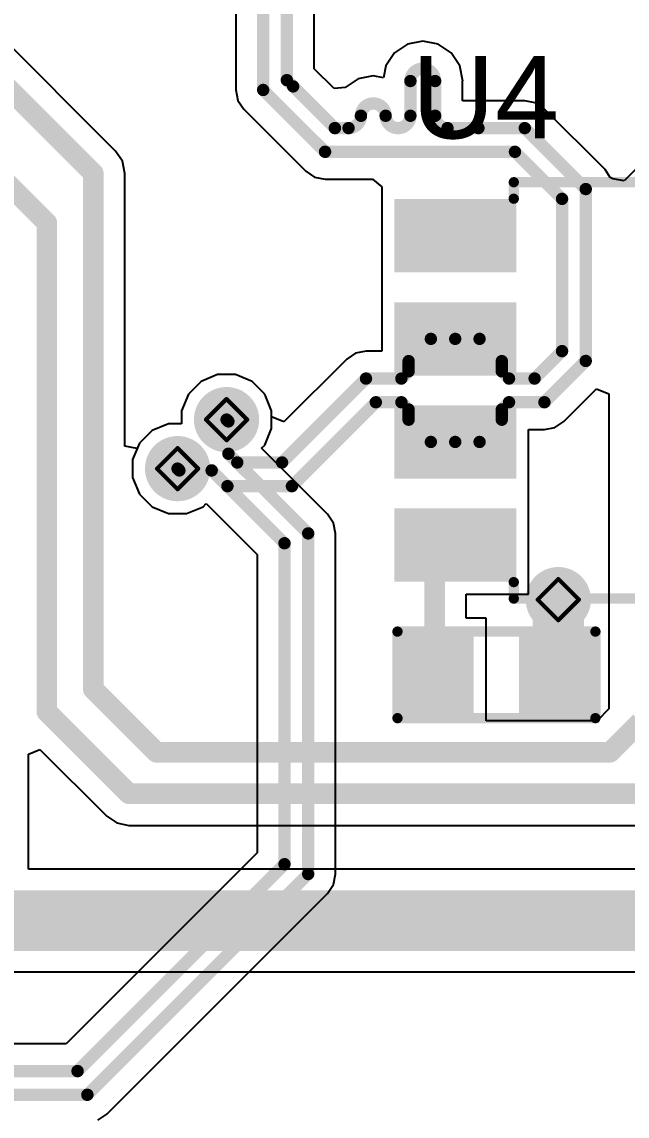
# Model space of a CAD drawing. Header units: inches. Extents: x -31 to 249, y -28 to 261.
# Drawn here: x 105.27 to 112.73, y 34.49 to 47.97 of the extents above; entities that cross this region are included whole.
import ezdxf

# ---------------------------------------------------------------- set-up
doc = ezdxf.new("R2010")
doc.units = ezdxf.units.IN
for name, color, linetype in [('Bottom Layer', 5, 'Continuous'), ('Bottom Solder', 6, 'Continuous'), ('Drill Drawing', 1, 'Continuous'), ('Top Layer', 1, 'Continuous'), ('Top Overlay', 2, 'Continuous'), ('Top Paste', 8, 'Continuous'), ('Top Solder', 216, 'Continuous'), ('Via Holes', 16, 'Continuous')]:
    doc.layers.add(name, color=color, linetype=linetype)
doc.styles.add('Arial', font='', dxfattribs={"height": 0.2})
doc.styles.get('Arial').set_extended_font_data('Arial')

# ---------------------------------------------------------------- blocks, each defined once
blk = doc.blocks.new('SOP_8_18')
at = {"layer": 'Top Layer'}
for points in [[(-3.4, 2.255), (-2.1, 2.255), (-2.1, 1.555), (-3.4, 1.555)], [(2.1, 2.255), (3.4, 2.255), (3.4, 1.555), (2.1, 1.555)], [(-3.4, 0.985), (-2.1, 0.985), (-2.1, 0.285), (-3.4, 0.285)], [(2.1, 0.985), (3.4, 0.985), (3.4, 0.285), (2.1, 0.285)], [(-3.4, -0.285), (-2.1, -0.285), (-2.1, -0.985), (-3.4, -0.985)], [(2.1, -0.285), (3.4, -0.285), (3.4, -0.985), (2.1, -0.985)], [(-3.4, -1.555), (-2.1, -1.555), (-2.1, -2.255), (-3.4, -2.255)], [(2.1, -1.555), (3.4, -1.555), (3.4, -2.255), (2.1, -2.255)]]:
    blk.add_hatch(color=1, dxfattribs=at).paths.add_polyline_path(points)
at = {"layer": 'Top Overlay'}
blk.add_hatch(color=2, dxfattribs=at).paths.add_polyline_path([(-1.982, 1.473), (-1.703, 1.473), (-1.703, 2.134), (-1.982, 2.134)])
at = {"layer": 'Top Paste'}
for points in [[(-3.4, 2.255), (-2.1, 2.255), (-2.1, 1.555), (-3.4, 1.555)], [(2.1, 2.255), (3.4, 2.255), (3.4, 1.555), (2.1, 1.555)], [(-3.4, 0.985), (-2.1, 0.985), (-2.1, 0.285), (-3.4, 0.285)], [(2.1, 0.985), (3.4, 0.985), (3.4, 0.285), (2.1, 0.285)], [(-3.4, -0.285), (-2.1, -0.285), (-2.1, -0.985), (-3.4, -0.985)], [(2.1, -0.285), (3.4, -0.285), (3.4, -0.985), (2.1, -0.985)], [(-3.4, -1.555), (-2.1, -1.555), (-2.1, -2.255), (-3.4, -2.255)], [(2.1, -1.555), (3.4, -1.555), (3.4, -2.255), (2.1, -2.255)]]:
    blk.add_hatch(color=8, dxfattribs=at).paths.add_polyline_path(points)
at = {"layer": 'Top Solder'}
for points in [[(-3.502, 2.357), (-1.998, 2.357), (-1.998, 1.453), (-3.502, 1.453)], [(1.998, 2.357), (3.502, 2.357), (3.502, 1.453), (1.998, 1.453)], [(-3.502, 1.087), (-1.998, 1.087), (-1.998, 0.183), (-3.502, 0.183)], [(1.998, 1.087), (3.502, 1.087), (3.502, 0.183), (1.998, 0.183)], [(-3.502, -0.183), (-1.998, -0.183), (-1.998, -1.087), (-3.502, -1.087)], [(1.998, -0.183), (3.502, -0.183), (3.502, -1.087), (1.998, -1.087)], [(-3.502, -1.453), (-1.998, -1.453), (-1.998, -2.357), (-3.502, -2.357)], [(1.998, -1.453), (3.502, -1.453), (3.502, -2.357), (1.998, -2.357)]]:
    blk.add_hatch(color=216, dxfattribs=at).paths.add_polyline_path(points)
at = {"layer": 'Top Overlay'}
for points in [[(-2.036, 2.565, 0.127, 0.127, 0), (-2.036, 2.362, 0.127, 0.127, 0)], [(2.028, 2.565, 0.127, 0.127, 0), (-2.036, 2.565, 0.127, 0.127, 0)], [(2.028, 2.565, 0.127, 0.127, 0), (2.028, 2.362, 0.127, 0.127, 0)], [(-3.687, 2.032, 0.127, 0.127, 0), (-3.687, 1.778, 0.127, 0.127, 0)], [(-3.56, 1.905, 0.127, 0.127, 0), (-3.687, 2.032, 0.127, 0.127, 0)], [(-3.56, 1.905, 0.127, 0.127, 0), (-3.687, 1.778, 0.127, 0.127, 0)], [(-2.036, -2.362, 0.127, 0.127, 0), (-2.036, -2.565, 0.127, 0.127, 0)], [(2.028, -2.362, 0.127, 0.127, 0), (2.028, -2.565, 0.127, 0.127, 0)], [(2.028, -2.565, 0.127, 0.127, 0), (-2.036, -2.565, 0.127, 0.127, 0)]]:
    blk.add_lwpolyline(points, format="xyseb", dxfattribs=at)
for points in [[(-2.067, 2.565, 0.0635, 0.0635, 1), (-2.004, 2.565, 0.0635, 0.0635, 1)], [(-2.067, 2.565, 0.0635, 0.0635, 1), (-2.004, 2.565, 0.0635, 0.0635, 1)], [(1.997, 2.565, 0.0635, 0.0635, 1), (2.06, 2.565, 0.0635, 0.0635, 1)], [(1.997, 2.565, 0.0635, 0.0635, 1), (2.06, 2.565, 0.0635, 0.0635, 1)], [(-2.067, 2.362, 0.0635, 0.0635, 1), (-2.004, 2.362, 0.0635, 0.0635, 1)], [(1.997, 2.362, 0.0635, 0.0635, 1), (2.06, 2.362, 0.0635, 0.0635, 1)], [(-3.718, 2.032, 0.0635, 0.0635, 1), (-3.655, 2.032, 0.0635, 0.0635, 1)], [(-3.718, 2.032, 0.0635, 0.0635, 1), (-3.655, 2.032, 0.0635, 0.0635, 1)], [(-3.591, 1.905, 0.0635, 0.0635, 1), (-3.528, 1.905, 0.0635, 0.0635, 1)], [(-3.591, 1.905, 0.0635, 0.0635, 1), (-3.528, 1.905, 0.0635, 0.0635, 1)], [(-3.718, 1.778, 0.0635, 0.0635, 1), (-3.655, 1.778, 0.0635, 0.0635, 1)], [(-3.718, 1.778, 0.0635, 0.0635, 1), (-3.655, 1.778, 0.0635, 0.0635, 1)], [(-2.067, -2.362, 0.0635, 0.0635, 1), (-2.004, -2.362, 0.0635, 0.0635, 1)], [(1.997, -2.362, 0.0635, 0.0635, 1), (2.06, -2.362, 0.0635, 0.0635, 1)], [(-2.067, -2.565, 0.0635, 0.0635, 1), (-2.004, -2.565, 0.0635, 0.0635, 1)], [(-2.067, -2.565, 0.0635, 0.0635, 1), (-2.004, -2.565, 0.0635, 0.0635, 1)], [(1.997, -2.565, 0.0635, 0.0635, 1), (2.06, -2.565, 0.0635, 0.0635, 1)], [(1.997, -2.565, 0.0635, 0.0635, 1), (2.06, -2.565, 0.0635, 0.0635, 1)]]:
    blk.add_lwpolyline(points, format="xyseb", close=True, dxfattribs=at)
blk = doc.blocks.new('R___0603_25')
at = {"layer": 'Top Layer'}
for points in [[(-0.381, 0.4445), (-0.381, -0.4445), (-1.143, -0.4445), (-1.143, 0.4445)], [(1.143, 0.4445), (1.143, -0.4445), (0.381, -0.4445), (0.381, 0.4445)]]:
    blk.add_hatch(color=1, dxfattribs=at).paths.add_polyline_path(points)
at = {"layer": 'Top Paste'}
for points in [[(-0.381, 0.4445), (-0.381, -0.4445), (-1.143, -0.4445), (-1.143, 0.4445)], [(1.143, 0.4445), (1.143, -0.4445), (0.381, -0.4445), (0.381, 0.4445)]]:
    blk.add_hatch(color=8, dxfattribs=at).paths.add_polyline_path(points)
at = {"layer": 'Top Solder'}
for points in [[(-0.2794, 0.5461), (-0.2794, -0.5461), (-1.2446, -0.5461), (-1.2446, 0.5461)], [(1.2446, 0.5461), (1.2446, -0.5461), (0.2794, -0.5461), (0.2794, 0.5461)]]:
    blk.add_hatch(color=216, dxfattribs=at).paths.add_polyline_path(points)
at = {"layer": 'Top Overlay'}
for points in [[(-1.2192, -0.5334, 0.127, 0.127, 0), (-1.2192, 0.5334, 0.127, 0.127, 0)], [(-1.2192, 0.5334, 0.127, 0.127, 0), (1.2192, 0.5334, 0.127, 0.127, 0)], [(1.2192, -0.5334, 0.127, 0.127, 0), (1.2192, 0.5334, 0.127, 0.127, 0)], [(-1.2192, -0.5334, 0.127, 0.127, 0), (1.2192, -0.5334, 0.127, 0.127, 0)]]:
    blk.add_lwpolyline(points, format="xyseb", dxfattribs=at)
for points in [[(-1.25095, 0.5334, 0.0635, 0.0635, 1), (-1.18745, 0.5334, 0.0635, 0.0635, 1)], [(-1.25095, 0.5334, 0.0635, 0.0635, 1), (-1.18745, 0.5334, 0.0635, 0.0635, 1)], [(1.18745, 0.5334, 0.0635, 0.0635, 1), (1.25095, 0.5334, 0.0635, 0.0635, 1)], [(1.18745, 0.5334, 0.0635, 0.0635, 1), (1.25095, 0.5334, 0.0635, 0.0635, 1)], [(-1.25095, -0.5334, 0.0635, 0.0635, 1), (-1.18745, -0.5334, 0.0635, 0.0635, 1)], [(-1.25095, -0.5334, 0.0635, 0.0635, 1), (-1.18745, -0.5334, 0.0635, 0.0635, 1)], [(1.18745, -0.5334, 0.0635, 0.0635, 1), (1.25095, -0.5334, 0.0635, 0.0635, 1)], [(1.18745, -0.5334, 0.0635, 0.0635, 1), (1.25095, -0.5334, 0.0635, 0.0635, 1)]]:
    blk.add_lwpolyline(points, format="xyseb", close=True, dxfattribs=at)

msp = doc.modelspace()

# ---------------------------------------------------------------- hatches: boundary and pattern name
at = {"layer": 'Bottom Layer'}
h = msp.add_hatch(color=5, dxfattribs=at)
edge = h.paths.add_edge_path()
edge.add_arc((107.793, 43.068), 0.3, 0, 360)
h = msp.add_hatch(color=5, dxfattribs=at)
edge = h.paths.add_edge_path()
edge.add_arc((107.19, 42.464), 0.3, 0, 360)
h = msp.add_hatch(color=5, dxfattribs=at)
edge = h.paths.add_edge_path()
edge.add_arc((111.88, 40.85), 0.3, 0, 360)
at = {"layer": 'Bottom Solder'}
h = msp.add_hatch(color=6, dxfattribs=at)
edge = h.paths.add_edge_path()
edge.add_arc((107.793, 43.068), 0.402, 0, 360)
h = msp.add_hatch(color=6, dxfattribs=at)
edge = h.paths.add_edge_path()
edge.add_arc((107.19, 42.464), 0.402, 0, 360)
h = msp.add_hatch(color=6, dxfattribs=at)
edge = h.paths.add_edge_path()
edge.add_arc((111.88, 40.85), 0.402, 0, 360)
at = {"layer": 'Top Layer'}
h = msp.add_hatch(color=1, dxfattribs=at)
edge = h.paths.add_edge_path()
edge.add_arc((107.793, 43.068), 0.3, 0, 360)
h = msp.add_hatch(color=1, dxfattribs=at)
edge = h.paths.add_edge_path()
edge.add_arc((107.19, 42.464), 0.3, 0, 360)
h = msp.add_hatch(color=1, dxfattribs=at)
edge = h.paths.add_edge_path()
edge.add_arc((111.88, 40.85), 0.3, 0, 360)
msp.add_hatch(color=1, dxfattribs=at).paths.add_polyline_path([(102.483, 36.521), (119.405, 36.521), (119.405, 37.268), (102.483, 37.268)])
at = {"layer": 'Top Solder'}
h = msp.add_hatch(color=216, dxfattribs=at)
edge = h.paths.add_edge_path()
edge.add_arc((107.793, 43.068), 0.402, 0, 360)
h = msp.add_hatch(color=216, dxfattribs=at)
edge = h.paths.add_edge_path()
edge.add_arc((107.19, 42.464), 0.402, 0, 360)
h = msp.add_hatch(color=216, dxfattribs=at)
edge = h.paths.add_edge_path()
edge.add_arc((111.88, 40.85), 0.402, 0, 360)
at = {"layer": 'Via Holes'}
h = msp.add_hatch(color=7, dxfattribs=at)
edge = h.paths.add_edge_path()
edge.add_arc((107.793, 43.068), 0.15, 0, 360)
h = msp.add_hatch(color=7, dxfattribs=at)
edge = h.paths.add_edge_path()
edge.add_arc((107.19, 42.464), 0.15, 0, 360)
h = msp.add_hatch(color=7, dxfattribs=at)
edge = h.paths.add_edge_path()
edge.add_arc((111.88, 40.85), 0.15, 0, 360)

# ---------------------------------------------------------------- linework, layer by layer
at = {"layer": 'Bottom Layer'}
for p, q in [((107.683, 43.622), (107.48, 43.538)), ((107.904, 43.622), (107.683, 43.622)), ((108.107, 43.538), (107.904, 43.622)), ((107.48, 43.538), (107.324, 43.382)), ((108.263, 43.382), (108.107, 43.538)), ((107.324, 43.382), (107.239, 43.178)), ((108.347, 43.178), (108.263, 43.382)), ((107.239, 43.178), (107.239, 43.018)), ((108.347, 42.958), (108.347, 43.178)), ((107.079, 43.018), (106.876, 42.934)), ((107.239, 43.018), (107.079, 43.018)), ((106.876, 42.934), (106.72, 42.778)), ((108.263, 42.754), (108.347, 42.958)), ((106.72, 42.778), (106.636, 42.575)), ((108.225, 42.716), (108.263, 42.754)), ((109.037, 41.904), (108.225, 42.716)), ((106.636, 42.575), (106.636, 42.354)), ((106.636, 42.354), (106.72, 42.151)), ((106.72, 42.151), (106.876, 41.995)), ((106.876, 41.995), (107.079, 41.91)), ((107.3, 41.91), (107.503, 41.995)), ((107.503, 41.995), (107.542, 42.033)), ((107.542, 42.033), (108.17, 41.405)), ((107.079, 41.91), (107.3, 41.91)), ((109.11, 41.794), (109.037, 41.904)), ((109.135, 41.666), (109.11, 41.794)), ((109.135, 37.469), (109.135, 41.666)), ((108.17, 41.405), (108.17, 37.729)), ((108.17, 37.729), (105.818, 35.377)), ((109.11, 37.34), (109.135, 37.469)), ((106.317, 34.511), (109.037, 37.231)), ((109.037, 37.231), (109.11, 37.34)), ((105.818, 35.377), (22.451, 35.377)), ((106.207, 34.438), (106.317, 34.511))]:
    msp.add_line(p, q, dxfattribs=at)
for points in [[(107.793, 43.068, 0.152, 0.152, 0), (107.816, 43.046, 0.152, 0.152, 0)], [(107.816, 42.648, 0.152, 0.152, 0), (107.816, 43.046, 0.152, 0.152, 0)], [(107.816, 42.648, 0.152, 0.152, 0), (108.799, 41.666, 0.152, 0.152, 0)], [(107.19, 42.464, 0.152, 0.152, 0), (107.212, 42.442, 0.152, 0.152, 0)], [(107.212, 42.442, 0.152, 0.152, 0), (107.61, 42.442, 0.152, 0.152, 0)], [(107.61, 42.442, 0.152, 0.152, 0), (108.507, 41.545, 0.152, 0.152, 0)], [(108.799, 37.469, 0.152, 0.152, 0), (108.799, 41.666, 0.152, 0.152, 0)], [(108.507, 37.59, 0.152, 0.152, 0), (108.507, 41.545, 0.152, 0.152, 0)], [(105.958, 35.041, 0.152, 0.152, 0), (108.507, 37.59, 0.152, 0.152, 0)], [(106.079, 34.749, 0.152, 0.152, 0), (108.799, 37.469, 0.152, 0.152, 0)], [(22.311, 35.041, 0.152, 0.152, 0), (105.958, 35.041, 0.152, 0.152, 0)], [(22.19, 34.749, 0.152, 0.152, 0), (106.079, 34.749, 0.152, 0.152, 0)]]:
    msp.add_lwpolyline(points, format="xyseb", dxfattribs=at)
for points in [[(107.755, 43.068, 0.0762, 0.0762, 1), (107.832, 43.068, 0.0762, 0.0762, 1)], [(107.778, 43.046, 0.0762, 0.0762, 1), (107.854, 43.046, 0.0762, 0.0762, 1)], [(107.778, 43.046, 0.0762, 0.0762, 1), (107.854, 43.046, 0.0762, 0.0762, 1)], [(107.778, 42.648, 0.0762, 0.0762, 1), (107.854, 42.648, 0.0762, 0.0762, 1)], [(107.778, 42.648, 0.0762, 0.0762, 1), (107.854, 42.648, 0.0762, 0.0762, 1)], [(107.151, 42.464, 0.0762, 0.0762, 1), (107.228, 42.464, 0.0762, 0.0762, 1)], [(107.174, 42.442, 0.0762, 0.0762, 1), (107.25, 42.442, 0.0762, 0.0762, 1)], [(107.174, 42.442, 0.0762, 0.0762, 1), (107.25, 42.442, 0.0762, 0.0762, 1)], [(107.571, 42.442, 0.0762, 0.0762, 1), (107.648, 42.442, 0.0762, 0.0762, 1)], [(107.571, 42.442, 0.0762, 0.0762, 1), (107.648, 42.442, 0.0762, 0.0762, 1)], [(108.761, 41.666, 0.0762, 0.0762, 1), (108.837, 41.666, 0.0762, 0.0762, 1)], [(108.761, 41.666, 0.0762, 0.0762, 1), (108.837, 41.666, 0.0762, 0.0762, 1)], [(108.469, 41.545, 0.0762, 0.0762, 1), (108.545, 41.545, 0.0762, 0.0762, 1)], [(108.469, 41.545, 0.0762, 0.0762, 1), (108.545, 41.545, 0.0762, 0.0762, 1)], [(108.469, 37.59, 0.0762, 0.0762, 1), (108.545, 37.59, 0.0762, 0.0762, 1)], [(108.469, 37.59, 0.0762, 0.0762, 1), (108.545, 37.59, 0.0762, 0.0762, 1)], [(108.761, 37.469, 0.0762, 0.0762, 1), (108.837, 37.469, 0.0762, 0.0762, 1)], [(108.761, 37.469, 0.0762, 0.0762, 1), (108.837, 37.469, 0.0762, 0.0762, 1)], [(105.919, 35.041, 0.0762, 0.0762, 1), (105.996, 35.041, 0.0762, 0.0762, 1)], [(105.919, 35.041, 0.0762, 0.0762, 1), (105.996, 35.041, 0.0762, 0.0762, 1)], [(106.04, 34.749, 0.0762, 0.0762, 1), (106.117, 34.749, 0.0762, 0.0762, 1)], [(106.04, 34.749, 0.0762, 0.0762, 1), (106.117, 34.749, 0.0762, 0.0762, 1)]]:
    msp.add_lwpolyline(points, format="xyseb", close=True, dxfattribs=at)
at = {"layer": 'Drill Drawing'}
for points in [[(107.539, 43.068, 0.0508, 0.0508, 0), (107.793, 43.322, 0.0508, 0.0508, 0)], [(107.793, 43.322, 0.0508, 0.0508, 0), (108.047, 43.068, 0.0508, 0.0508, 0)], [(107.539, 43.068, 0.0508, 0.0508, 0), (107.793, 42.814, 0.0508, 0.0508, 0)], [(107.793, 42.814, 0.0508, 0.0508, 0), (108.047, 43.068, 0.0508, 0.0508, 0)], [(106.936, 42.464, 0.0508, 0.0508, 0), (107.19, 42.718, 0.0508, 0.0508, 0)], [(107.19, 42.718, 0.0508, 0.0508, 0), (107.444, 42.464, 0.0508, 0.0508, 0)], [(106.936, 42.464, 0.0508, 0.0508, 0), (107.19, 42.21, 0.0508, 0.0508, 0)], [(107.19, 42.21, 0.0508, 0.0508, 0), (107.444, 42.464, 0.0508, 0.0508, 0)], [(111.626, 40.85, 0.0508, 0.0508, 0), (111.88, 41.104, 0.0508, 0.0508, 0)], [(111.88, 41.104, 0.0508, 0.0508, 0), (112.134, 40.85, 0.0508, 0.0508, 0)], [(111.626, 40.85, 0.0508, 0.0508, 0), (111.88, 40.596, 0.0508, 0.0508, 0)], [(111.88, 40.596, 0.0508, 0.0508, 0), (112.134, 40.85, 0.0508, 0.0508, 0)]]:
    msp.add_lwpolyline(points, format="xyseb", dxfattribs=at)
for points in [[(107.781, 43.322, 0.0254, 0.0254, 1), (107.806, 43.322, 0.0254, 0.0254, 1)], [(107.781, 43.322, 0.0254, 0.0254, 1), (107.806, 43.322, 0.0254, 0.0254, 1)], [(107.527, 43.068, 0.0254, 0.0254, 1), (107.552, 43.068, 0.0254, 0.0254, 1)], [(107.527, 43.068, 0.0254, 0.0254, 1), (107.552, 43.068, 0.0254, 0.0254, 1)], [(108.035, 43.068, 0.0254, 0.0254, 1), (108.06, 43.068, 0.0254, 0.0254, 1)], [(108.035, 43.068, 0.0254, 0.0254, 1), (108.06, 43.068, 0.0254, 0.0254, 1)], [(107.177, 42.718, 0.0254, 0.0254, 1), (107.202, 42.718, 0.0254, 0.0254, 1)], [(107.177, 42.718, 0.0254, 0.0254, 1), (107.202, 42.718, 0.0254, 0.0254, 1)], [(107.781, 42.814, 0.0254, 0.0254, 1), (107.806, 42.814, 0.0254, 0.0254, 1)], [(107.781, 42.814, 0.0254, 0.0254, 1), (107.806, 42.814, 0.0254, 0.0254, 1)], [(106.923, 42.464, 0.0254, 0.0254, 1), (106.948, 42.464, 0.0254, 0.0254, 1)], [(106.923, 42.464, 0.0254, 0.0254, 1), (106.948, 42.464, 0.0254, 0.0254, 1)], [(107.431, 42.464, 0.0254, 0.0254, 1), (107.456, 42.464, 0.0254, 0.0254, 1)], [(107.431, 42.464, 0.0254, 0.0254, 1), (107.456, 42.464, 0.0254, 0.0254, 1)], [(107.177, 42.21, 0.0254, 0.0254, 1), (107.202, 42.21, 0.0254, 0.0254, 1)], [(107.177, 42.21, 0.0254, 0.0254, 1), (107.202, 42.21, 0.0254, 0.0254, 1)], [(111.867, 41.104, 0.0254, 0.0254, 1), (111.893, 41.104, 0.0254, 0.0254, 1)], [(111.867, 41.104, 0.0254, 0.0254, 1), (111.893, 41.104, 0.0254, 0.0254, 1)], [(111.613, 40.85, 0.0254, 0.0254, 1), (111.639, 40.85, 0.0254, 0.0254, 1)], [(111.613, 40.85, 0.0254, 0.0254, 1), (111.639, 40.85, 0.0254, 0.0254, 1)], [(112.121, 40.85, 0.0254, 0.0254, 1), (112.147, 40.85, 0.0254, 0.0254, 1)], [(112.121, 40.85, 0.0254, 0.0254, 1), (112.147, 40.85, 0.0254, 0.0254, 1)], [(111.867, 40.596, 0.0254, 0.0254, 1), (111.893, 40.596, 0.0254, 0.0254, 1)], [(111.867, 40.596, 0.0254, 0.0254, 1), (111.893, 40.596, 0.0254, 0.0254, 1)]]:
    msp.add_lwpolyline(points, format="xyseb", close=True, dxfattribs=at)
at = {"layer": 'Top Layer'}
for p, q in [((107.907, 49.668), (107.907, 47.13)), ((108.873, 47.391), (108.873, 48.453)), ((106.427, 46.377), (104.95, 47.854)), ((110.211, 47.732), (110.022, 47.695)), ((110.399, 47.695), (110.211, 47.732)), ((110.022, 47.695), (109.863, 47.588)), ((110.559, 47.588), (110.399, 47.695)), ((109.863, 47.588), (109.756, 47.428)), ((110.665, 47.428), (110.559, 47.588)), ((109.117, 47.147), (108.873, 47.391)), ((109.756, 47.428), (109.726, 47.28)), ((110.703, 47.24), (110.665, 47.428)), ((109.413, 47.267), (109.253, 47.16)), ((109.601, 47.305), (109.413, 47.267)), ((109.726, 47.28), (109.601, 47.305)), ((110.7, 46.997), (110.7, 47.24)), ((110.7, 47.24), (110.703, 47.24)), ((107.907, 47.13), (107.933, 47.002)), ((109.253, 47.16), (109.117, 47.147)), ((107.933, 47.002), (108.006, 46.892)), ((111.467, 46.997), (110.7, 46.997)), ((111.596, 46.971), (111.467, 46.997)), ((111.705, 46.898), (111.596, 46.971)), ((108.006, 46.892), (108.768, 46.13)), ((112.456, 46.148), (111.705, 46.898)), ((113.163, 46.482), (112.69, 46.009)), ((106.511, 46.251), (106.427, 46.377)), ((106.54, 46.102), (106.511, 46.251)), ((108.768, 46.13), (108.878, 46.057)), ((112.519, 46.053), (112.456, 46.148)), ((106.54, 42.743), (106.54, 46.102)), ((108.878, 46.057), (109.007, 46.031)), ((109.007, 46.031), (109.593, 46.031)), ((109.593, 46.031), (109.706, 45.937)), ((112.552, 46.034), (112.519, 46.053)), ((112.69, 46.009), (112.552, 46.034)), ((109.706, 45.937), (109.706, 44.729)), ((109.706, 44.729), (109.706, 44.729)), ((109.706, 44.729), (109.706, 44.667)), ((109.706, 44.667), (109.706, 44.667)), ((109.706, 44.667), (109.706, 43.911)), ((109.382, 43.885), (109.273, 43.812)), ((109.511, 43.911), (109.382, 43.885)), ((109.706, 43.911), (109.511, 43.911)), ((109.273, 43.812), (108.5, 43.039)), ((107.683, 43.622), (107.48, 43.538)), ((107.904, 43.622), (107.683, 43.622)), ((108.107, 43.538), (107.904, 43.622)), ((107.48, 43.538), (107.324, 43.382)), ((108.263, 43.382), (108.107, 43.538)), ((111.947, 43.044), (112.351, 43.448)), ((112.351, 43.448), (112.504, 43.385)), ((107.324, 43.382), (107.239, 43.178)), ((108.347, 43.178), (108.263, 43.382)), ((112.504, 43.385), (112.504, 39.504)), ((107.239, 43.178), (107.239, 43.018)), ((108.347, 43.102), (108.347, 43.178)), ((107.079, 43.018), (106.876, 42.934)), ((107.239, 43.018), (107.079, 43.018)), ((108.5, 43.039), (108.347, 43.102)), ((111.838, 42.971), (111.947, 43.044)), ((106.876, 42.934), (106.72, 42.778)), ((111.514, 42.189), (111.514, 42.945)), ((111.514, 42.945), (111.709, 42.945)), ((111.709, 42.945), (111.838, 42.971)), ((106.693, 42.713), (106.54, 42.743)), ((106.72, 42.778), (106.693, 42.713)), ((111.514, 42.127), (111.514, 42.189)), ((111.514, 42.189), (111.514, 42.189)), ((111.514, 40.919), (111.514, 42.127)), ((111.514, 42.127), (111.514, 42.127)), ((110.745, 40.621), (110.745, 40.919)), ((110.745, 40.919), (111.514, 40.919)), ((110.991, 40.621), (110.745, 40.621)), ((110.991, 39.357), (110.991, 40.621)), ((112.504, 39.504), (112.357, 39.357)), ((112.357, 39.357), (110.991, 39.357)), ((105.353, 38.947), (105.494, 39.005)), ((105.494, 39.005), (106.317, 38.183)), ((105.353, 37.527), (105.353, 38.947)), ((106.317, 38.183), (106.443, 38.099)), ((106.443, 38.099), (106.591, 38.069)), ((106.591, 38.069), (115.039, 38.069)), ((118.259, 37.527), (105.353, 37.527)), ((102.483, 36.262), (119.405, 36.262))]:
    msp.add_line(p, q, dxfattribs=at)
for points in [[(108.244, 47.13, 0.152, 0.152, 0), (108.244, 49.807, 0.152, 0.152, 0)], [(108.536, 47.251, 0.152, 0.152, 0), (108.536, 48.592, 0.152, 0.152, 0)], [(104.675, 47.579, 0.254, 0.254, 0), (106.152, 46.102, 0.254, 0.254, 0)], [(110.058, 47.24, 0.152, 0.152, -1), (110.363, 47.24, 0.152, 0.152, 0)], [(108.536, 47.251, 0.152, 0.152, 0), (108.613, 47.174, 0.152, 0.152, 0)], [(108.244, 47.13, 0.152, 0.152, 0), (109.007, 46.368, 0.152, 0.152, 0)], [(108.613, 47.174, 0.152, 0.152, 0), (109.127, 46.66, 0.152, 0.152, 0)], [(110.058, 46.812, 0.152, 0.152, 0), (110.058, 47.24, 0.152, 0.152, 0)], [(110.363, 46.812, 0.152, 0.152, 0), (110.363, 47.24, 0.152, 0.152, 0)], [(109.449, 46.812, 0.152, 0.152, -1), (109.753, 46.812, 0.152, 0.152, 0)], [(109.449, 46.812, 0.152, 0.152, -0.414214), (109.296, 46.66, 0.152, 0.152, 0)], [(109.449, 46.812, 0.152, 0.152, 0), (109.449, 46.812, 0.152, 0.152, 0)], [(109.753, 46.812, 0.152, 0.152, 0), (109.753, 46.812, 0.152, 0.152, 0)], [(110.058, 46.812, 0.152, 0.152, -1), (109.753, 46.812, 0.152, 0.152, 0)], [(110.515, 46.66, 0.152, 0.152, -0.414214), (110.363, 46.812, 0.152, 0.152, 0)], [(109.127, 46.66, 0.152, 0.152, 0), (109.296, 46.66, 0.152, 0.152, 0)], [(110.515, 46.66, 0.152, 0.152, 0), (110.896, 46.66, 0.152, 0.152, 0)], [(110.896, 46.66, 0.152, 0.152, 0), (111.467, 46.66, 0.152, 0.152, 0)], [(111.467, 46.66, 0.152, 0.152, 0), (112.218, 45.909, 0.152, 0.152, 0)], [(109.007, 46.368, 0.152, 0.152, 0), (111.346, 46.368, 0.152, 0.152, 0)], [(111.346, 46.368, 0.152, 0.152, 0), (111.926, 45.788, 0.152, 0.152, 0)], [(104.844, 46.228, 0.254, 0.254, 0), (105.579, 45.493, 0.254, 0.254, 0)], [(106.152, 39.747, 0.254, 0.254, 0), (106.152, 46.102, 0.254, 0.254, 0)], [(112.218, 43.791, 0.152, 0.152, 0), (112.218, 45.909, 0.152, 0.152, 0)], [(111.926, 43.912, 0.152, 0.152, 0), (111.926, 45.788, 0.152, 0.152, 0)], [(105.579, 39.47, 0.254, 0.254, 0), (105.579, 45.493, 0.254, 0.254, 0)], [(110.036, 43.789, 0.152, 0.152, 0), (110.31, 44.063, 0.152, 0.152, 0)], [(110.31, 44.063, 0.152, 0.152, 0), (110.61, 44.063, 0.152, 0.152, 0)], [(110.61, 44.063, 0.152, 0.152, 0), (110.91, 44.063, 0.152, 0.152, 0)], [(110.91, 44.063, 0.152, 0.152, 0), (111.184, 43.789, 0.152, 0.152, 0)], [(111.588, 43.574, 0.152, 0.152, 0), (111.926, 43.912, 0.152, 0.152, 0)], [(110.036, 43.663, 0.152, 0.152, 0), (110.036, 43.789, 0.152, 0.152, 0)], [(111.184, 43.663, 0.152, 0.152, 0), (111.184, 43.789, 0.152, 0.152, 0)], [(111.709, 43.282, 0.152, 0.152, 0), (112.218, 43.791, 0.152, 0.152, 0)], [(109.947, 43.574, 0.152, 0.152, 0), (110.036, 43.663, 0.152, 0.152, 0)], [(111.184, 43.663, 0.152, 0.152, 0), (111.273, 43.574, 0.152, 0.152, 0)], [(108.477, 42.54, 0.152, 0.152, 0), (109.511, 43.574, 0.152, 0.152, 0)], [(109.511, 43.574, 0.152, 0.152, 0), (109.947, 43.574, 0.152, 0.152, 0)], [(111.273, 43.574, 0.152, 0.152, 0), (111.588, 43.574, 0.152, 0.152, 0)], [(108.598, 42.248, 0.152, 0.152, 0), (109.632, 43.282, 0.152, 0.152, 0)], [(109.632, 43.282, 0.152, 0.152, 0), (109.947, 43.282, 0.152, 0.152, 0)], [(109.947, 43.282, 0.152, 0.152, 0), (110.036, 43.193, 0.152, 0.152, 0)], [(111.184, 43.193, 0.152, 0.152, 0), (111.273, 43.282, 0.152, 0.152, 0)], [(111.273, 43.282, 0.152, 0.152, 0), (111.709, 43.282, 0.152, 0.152, 0)], [(107.793, 43.068, 0.152, 0.152, 0), (107.816, 43.046, 0.152, 0.152, 0)], [(110.036, 43.067, 0.152, 0.152, 0), (110.036, 43.193, 0.152, 0.152, 0)], [(111.184, 43.067, 0.152, 0.152, 0), (111.184, 43.193, 0.152, 0.152, 0)], [(107.816, 42.648, 0.152, 0.152, 0), (107.816, 43.046, 0.152, 0.152, 0)], [(110.036, 43.067, 0.152, 0.152, 0), (110.31, 42.793, 0.152, 0.152, 0)], [(110.91, 42.793, 0.152, 0.152, 0), (111.184, 43.067, 0.152, 0.152, 0)], [(110.31, 42.793, 0.152, 0.152, 0), (110.61, 42.793, 0.152, 0.152, 0)], [(110.61, 42.793, 0.152, 0.152, 0), (110.91, 42.793, 0.152, 0.152, 0)], [(107.816, 42.648, 0.152, 0.152, 0), (107.925, 42.54, 0.152, 0.152, 0)], [(107.925, 42.54, 0.152, 0.152, 0), (108.477, 42.54, 0.152, 0.152, 0)], [(107.19, 42.464, 0.152, 0.152, 0), (107.212, 42.442, 0.152, 0.152, 0)], [(107.212, 42.442, 0.152, 0.152, 0), (107.61, 42.442, 0.152, 0.152, 0)], [(107.61, 42.442, 0.152, 0.152, 0), (107.804, 42.248, 0.152, 0.152, 0)], [(107.804, 42.248, 0.152, 0.152, 0), (108.598, 42.248, 0.152, 0.152, 0)], [(110.356, 41.3, 0.254, 0.254, 0), (110.579, 41.523, 0.254, 0.254, 0)], [(110.579, 41.523, 0.254, 0.254, 0), (110.61, 41.523, 0.254, 0.254, 0)], [(110.356, 39.923, 0.254, 0.254, 0), (110.356, 41.3, 0.254, 0.254, 0)], [(111.88, 39.923, 0.635, 0.635, 0), (111.88, 40.85, 0.635, 0.635, 0)], [(106.152, 39.747, 0.254, 0.254, 0), (106.93, 38.969, 0.254, 0.254, 0)], [(105.579, 39.47, 0.254, 0.254, 0), (106.591, 38.458, 0.254, 0.254, 0)], [(112.518, 38.969, 0.254, 0.254, 0), (112.892, 39.343, 0.254, 0.254, 0)], [(106.93, 38.969, 0.254, 0.254, 0), (112.518, 38.969, 0.254, 0.254, 0)], [(106.591, 38.458, 0.254, 0.254, 0), (115.039, 38.458, 0.254, 0.254, 0)]]:
    msp.add_lwpolyline(points, format="xyseb", dxfattribs=at)
for points in [[(108.498, 47.251, 0.0762, 0.0762, 1), (108.574, 47.251, 0.0762, 0.0762, 1)], [(108.498, 47.251, 0.0762, 0.0762, 1), (108.574, 47.251, 0.0762, 0.0762, 1)], [(108.206, 47.13, 0.0762, 0.0762, 1), (108.282, 47.13, 0.0762, 0.0762, 1)], [(108.206, 47.13, 0.0762, 0.0762, 1), (108.282, 47.13, 0.0762, 0.0762, 1)], [(108.575, 47.174, 0.0762, 0.0762, 1), (108.651, 47.174, 0.0762, 0.0762, 1)], [(108.575, 47.174, 0.0762, 0.0762, 1), (108.651, 47.174, 0.0762, 0.0762, 1)], [(110.02, 47.24, 0.0762, 0.0762, 1), (110.096, 47.24, 0.0762, 0.0762, 1)], [(110.02, 47.24, 0.0762, 0.0762, 1), (110.096, 47.24, 0.0762, 0.0762, 1)], [(110.325, 47.24, 0.0762, 0.0762, 1), (110.401, 47.24, 0.0762, 0.0762, 1)], [(110.325, 47.24, 0.0762, 0.0762, 1), (110.401, 47.24, 0.0762, 0.0762, 1)], [(109.41, 46.812, 0.0762, 0.0762, 1), (109.487, 46.812, 0.0762, 0.0762, 1)], [(109.41, 46.812, 0.0762, 0.0762, 1), (109.487, 46.812, 0.0762, 0.0762, 1)], [(109.41, 46.812, 0.0762, 0.0762, 1), (109.487, 46.812, 0.0762, 0.0762, 1)], [(109.41, 46.812, 0.0762, 0.0762, 1), (109.487, 46.812, 0.0762, 0.0762, 1)], [(109.715, 46.812, 0.0762, 0.0762, 1), (109.791, 46.812, 0.0762, 0.0762, 1)], [(109.715, 46.812, 0.0762, 0.0762, 1), (109.791, 46.812, 0.0762, 0.0762, 1)], [(109.715, 46.812, 0.0762, 0.0762, 1), (109.791, 46.812, 0.0762, 0.0762, 1)], [(109.715, 46.812, 0.0762, 0.0762, 1), (109.791, 46.812, 0.0762, 0.0762, 1)], [(110.02, 46.812, 0.0762, 0.0762, 1), (110.096, 46.812, 0.0762, 0.0762, 1)], [(110.02, 46.812, 0.0762, 0.0762, 1), (110.096, 46.812, 0.0762, 0.0762, 1)], [(110.325, 46.812, 0.0762, 0.0762, 1), (110.401, 46.812, 0.0762, 0.0762, 1)], [(110.325, 46.812, 0.0762, 0.0762, 1), (110.401, 46.812, 0.0762, 0.0762, 1)], [(109.089, 46.66, 0.0762, 0.0762, 1), (109.166, 46.66, 0.0762, 0.0762, 1)], [(109.089, 46.66, 0.0762, 0.0762, 1), (109.166, 46.66, 0.0762, 0.0762, 1)], [(109.258, 46.66, 0.0762, 0.0762, 1), (109.334, 46.66, 0.0762, 0.0762, 1)], [(109.258, 46.66, 0.0762, 0.0762, 1), (109.334, 46.66, 0.0762, 0.0762, 1)], [(110.477, 46.66, 0.0762, 0.0762, 1), (110.553, 46.66, 0.0762, 0.0762, 1)], [(110.477, 46.66, 0.0762, 0.0762, 1), (110.553, 46.66, 0.0762, 0.0762, 1)], [(110.858, 46.66, 0.0762, 0.0762, 1), (110.934, 46.66, 0.0762, 0.0762, 1)], [(110.858, 46.66, 0.0762, 0.0762, 1), (110.934, 46.66, 0.0762, 0.0762, 1)], [(111.429, 46.66, 0.0762, 0.0762, 1), (111.505, 46.66, 0.0762, 0.0762, 1)], [(111.429, 46.66, 0.0762, 0.0762, 1), (111.505, 46.66, 0.0762, 0.0762, 1)], [(108.968, 46.368, 0.0762, 0.0762, 1), (109.045, 46.368, 0.0762, 0.0762, 1)], [(108.968, 46.368, 0.0762, 0.0762, 1), (109.045, 46.368, 0.0762, 0.0762, 1)], [(111.308, 46.368, 0.0762, 0.0762, 1), (111.384, 46.368, 0.0762, 0.0762, 1)], [(111.308, 46.368, 0.0762, 0.0762, 1), (111.384, 46.368, 0.0762, 0.0762, 1)], [(106.088, 46.102, 0.127, 0.127, 1), (106.215, 46.102, 0.127, 0.127, 1)], [(106.088, 46.102, 0.127, 0.127, 1), (106.215, 46.102, 0.127, 0.127, 1)], [(112.18, 45.909, 0.0762, 0.0762, 1), (112.256, 45.909, 0.0762, 0.0762, 1)], [(112.18, 45.909, 0.0762, 0.0762, 1), (112.256, 45.909, 0.0762, 0.0762, 1)], [(111.888, 45.788, 0.0762, 0.0762, 1), (111.964, 45.788, 0.0762, 0.0762, 1)], [(111.888, 45.788, 0.0762, 0.0762, 1), (111.964, 45.788, 0.0762, 0.0762, 1)], [(105.515, 45.493, 0.127, 0.127, 1), (105.642, 45.493, 0.127, 0.127, 1)], [(105.515, 45.493, 0.127, 0.127, 1), (105.642, 45.493, 0.127, 0.127, 1)], [(110.272, 44.063, 0.0762, 0.0762, 1), (110.348, 44.063, 0.0762, 0.0762, 1)], [(110.272, 44.063, 0.0762, 0.0762, 1), (110.348, 44.063, 0.0762, 0.0762, 1)], [(110.572, 44.063, 0.0762, 0.0762, 1), (110.648, 44.063, 0.0762, 0.0762, 1)], [(110.572, 44.063, 0.0762, 0.0762, 1), (110.648, 44.063, 0.0762, 0.0762, 1)], [(110.872, 44.063, 0.0762, 0.0762, 1), (110.948, 44.063, 0.0762, 0.0762, 1)], [(110.872, 44.063, 0.0762, 0.0762, 1), (110.948, 44.063, 0.0762, 0.0762, 1)], [(111.888, 43.912, 0.0762, 0.0762, 1), (111.964, 43.912, 0.0762, 0.0762, 1)], [(111.888, 43.912, 0.0762, 0.0762, 1), (111.964, 43.912, 0.0762, 0.0762, 1)], [(109.998, 43.789, 0.0762, 0.0762, 1), (110.074, 43.789, 0.0762, 0.0762, 1)], [(109.998, 43.789, 0.0762, 0.0762, 1), (110.074, 43.789, 0.0762, 0.0762, 1)], [(111.146, 43.789, 0.0762, 0.0762, 1), (111.222, 43.789, 0.0762, 0.0762, 1)], [(111.146, 43.789, 0.0762, 0.0762, 1), (111.222, 43.789, 0.0762, 0.0762, 1)], [(112.18, 43.791, 0.0762, 0.0762, 1), (112.256, 43.791, 0.0762, 0.0762, 1)], [(112.18, 43.791, 0.0762, 0.0762, 1), (112.256, 43.791, 0.0762, 0.0762, 1)], [(109.998, 43.663, 0.0762, 0.0762, 1), (110.074, 43.663, 0.0762, 0.0762, 1)], [(109.998, 43.663, 0.0762, 0.0762, 1), (110.074, 43.663, 0.0762, 0.0762, 1)], [(111.146, 43.663, 0.0762, 0.0762, 1), (111.222, 43.663, 0.0762, 0.0762, 1)], [(111.146, 43.663, 0.0762, 0.0762, 1), (111.222, 43.663, 0.0762, 0.0762, 1)], [(109.473, 43.574, 0.0762, 0.0762, 1), (109.549, 43.574, 0.0762, 0.0762, 1)], [(109.473, 43.574, 0.0762, 0.0762, 1), (109.549, 43.574, 0.0762, 0.0762, 1)], [(109.909, 43.574, 0.0762, 0.0762, 1), (109.985, 43.574, 0.0762, 0.0762, 1)], [(109.909, 43.574, 0.0762, 0.0762, 1), (109.985, 43.574, 0.0762, 0.0762, 1)], [(111.235, 43.574, 0.0762, 0.0762, 1), (111.311, 43.574, 0.0762, 0.0762, 1)], [(111.235, 43.574, 0.0762, 0.0762, 1), (111.311, 43.574, 0.0762, 0.0762, 1)], [(111.55, 43.574, 0.0762, 0.0762, 1), (111.626, 43.574, 0.0762, 0.0762, 1)], [(111.55, 43.574, 0.0762, 0.0762, 1), (111.626, 43.574, 0.0762, 0.0762, 1)], [(109.594, 43.282, 0.0762, 0.0762, 1), (109.67, 43.282, 0.0762, 0.0762, 1)], [(109.594, 43.282, 0.0762, 0.0762, 1), (109.67, 43.282, 0.0762, 0.0762, 1)], [(109.909, 43.282, 0.0762, 0.0762, 1), (109.985, 43.282, 0.0762, 0.0762, 1)], [(109.909, 43.282, 0.0762, 0.0762, 1), (109.985, 43.282, 0.0762, 0.0762, 1)], [(111.235, 43.282, 0.0762, 0.0762, 1), (111.311, 43.282, 0.0762, 0.0762, 1)], [(111.235, 43.282, 0.0762, 0.0762, 1), (111.311, 43.282, 0.0762, 0.0762, 1)], [(111.671, 43.282, 0.0762, 0.0762, 1), (111.747, 43.282, 0.0762, 0.0762, 1)], [(111.671, 43.282, 0.0762, 0.0762, 1), (111.747, 43.282, 0.0762, 0.0762, 1)], [(107.755, 43.068, 0.0762, 0.0762, 1), (107.832, 43.068, 0.0762, 0.0762, 1)], [(109.998, 43.193, 0.0762, 0.0762, 1), (110.074, 43.193, 0.0762, 0.0762, 1)], [(109.998, 43.193, 0.0762, 0.0762, 1), (110.074, 43.193, 0.0762, 0.0762, 1)], [(111.146, 43.193, 0.0762, 0.0762, 1), (111.222, 43.193, 0.0762, 0.0762, 1)], [(111.146, 43.193, 0.0762, 0.0762, 1), (111.222, 43.193, 0.0762, 0.0762, 1)], [(107.778, 43.046, 0.0762, 0.0762, 1), (107.854, 43.046, 0.0762, 0.0762, 1)], [(107.778, 43.046, 0.0762, 0.0762, 1), (107.854, 43.046, 0.0762, 0.0762, 1)], [(109.998, 43.067, 0.0762, 0.0762, 1), (110.074, 43.067, 0.0762, 0.0762, 1)], [(109.998, 43.067, 0.0762, 0.0762, 1), (110.074, 43.067, 0.0762, 0.0762, 1)], [(111.146, 43.067, 0.0762, 0.0762, 1), (111.222, 43.067, 0.0762, 0.0762, 1)], [(111.146, 43.067, 0.0762, 0.0762, 1), (111.222, 43.067, 0.0762, 0.0762, 1)], [(110.272, 42.793, 0.0762, 0.0762, 1), (110.348, 42.793, 0.0762, 0.0762, 1)], [(110.272, 42.793, 0.0762, 0.0762, 1), (110.348, 42.793, 0.0762, 0.0762, 1)], [(110.572, 42.793, 0.0762, 0.0762, 1), (110.648, 42.793, 0.0762, 0.0762, 1)], [(110.572, 42.793, 0.0762, 0.0762, 1), (110.648, 42.793, 0.0762, 0.0762, 1)], [(110.872, 42.793, 0.0762, 0.0762, 1), (110.948, 42.793, 0.0762, 0.0762, 1)], [(110.872, 42.793, 0.0762, 0.0762, 1), (110.948, 42.793, 0.0762, 0.0762, 1)], [(107.778, 42.648, 0.0762, 0.0762, 1), (107.854, 42.648, 0.0762, 0.0762, 1)], [(107.778, 42.648, 0.0762, 0.0762, 1), (107.854, 42.648, 0.0762, 0.0762, 1)], [(107.887, 42.54, 0.0762, 0.0762, 1), (107.963, 42.54, 0.0762, 0.0762, 1)], [(107.887, 42.54, 0.0762, 0.0762, 1), (107.963, 42.54, 0.0762, 0.0762, 1)], [(108.439, 42.54, 0.0762, 0.0762, 1), (108.515, 42.54, 0.0762, 0.0762, 1)], [(108.439, 42.54, 0.0762, 0.0762, 1), (108.515, 42.54, 0.0762, 0.0762, 1)], [(107.151, 42.464, 0.0762, 0.0762, 1), (107.228, 42.464, 0.0762, 0.0762, 1)], [(107.174, 42.442, 0.0762, 0.0762, 1), (107.25, 42.442, 0.0762, 0.0762, 1)], [(107.174, 42.442, 0.0762, 0.0762, 1), (107.25, 42.442, 0.0762, 0.0762, 1)], [(107.571, 42.442, 0.0762, 0.0762, 1), (107.648, 42.442, 0.0762, 0.0762, 1)], [(107.571, 42.442, 0.0762, 0.0762, 1), (107.648, 42.442, 0.0762, 0.0762, 1)], [(107.766, 42.248, 0.0762, 0.0762, 1), (107.842, 42.248, 0.0762, 0.0762, 1)], [(107.766, 42.248, 0.0762, 0.0762, 1), (107.842, 42.248, 0.0762, 0.0762, 1)], [(108.56, 42.248, 0.0762, 0.0762, 1), (108.636, 42.248, 0.0762, 0.0762, 1)], [(108.56, 42.248, 0.0762, 0.0762, 1), (108.636, 42.248, 0.0762, 0.0762, 1)], [(110.516, 41.523, 0.127, 0.127, 1), (110.643, 41.523, 0.127, 0.127, 1)], [(110.516, 41.523, 0.127, 0.127, 1), (110.643, 41.523, 0.127, 0.127, 1)], [(110.547, 41.523, 0.127, 0.127, 1), (110.674, 41.523, 0.127, 0.127, 1)], [(110.293, 41.3, 0.127, 0.127, 1), (110.42, 41.3, 0.127, 0.127, 1)], [(110.293, 41.3, 0.127, 0.127, 1), (110.42, 41.3, 0.127, 0.127, 1)], [(111.721, 40.85, 0.318, 0.318, 1), (112.039, 40.85, 0.318, 0.318, 1)], [(111.721, 39.923, 0.318, 0.318, 1), (112.039, 39.923, 0.318, 0.318, 1)], [(110.293, 39.923, 0.127, 0.127, 1), (110.42, 39.923, 0.127, 0.127, 1)], [(106.088, 39.747, 0.127, 0.127, 1), (106.215, 39.747, 0.127, 0.127, 1)], [(106.088, 39.747, 0.127, 0.127, 1), (106.215, 39.747, 0.127, 0.127, 1)], [(105.515, 39.47, 0.127, 0.127, 1), (105.642, 39.47, 0.127, 0.127, 1)], [(105.515, 39.47, 0.127, 0.127, 1), (105.642, 39.47, 0.127, 0.127, 1)], [(106.866, 38.969, 0.127, 0.127, 1), (106.993, 38.969, 0.127, 0.127, 1)], [(106.866, 38.969, 0.127, 0.127, 1), (106.993, 38.969, 0.127, 0.127, 1)], [(112.454, 38.969, 0.127, 0.127, 1), (112.581, 38.969, 0.127, 0.127, 1)], [(112.454, 38.969, 0.127, 0.127, 1), (112.581, 38.969, 0.127, 0.127, 1)], [(106.528, 38.458, 0.127, 0.127, 1), (106.655, 38.458, 0.127, 0.127, 1)], [(106.528, 38.458, 0.127, 0.127, 1), (106.655, 38.458, 0.127, 0.127, 1)]]:
    msp.add_lwpolyline(points, format="xyseb", close=True, dxfattribs=at)

# ---------------------------------------------------------------- block references
at = {"rotation": 180}
msp.add_blockref('SOP_8_18', (113.36, 43.428), dxfattribs=at)
msp.add_blockref('R___0603_25', (111.118, 39.923))

# ---------------------------------------------------------------- texts
at = {"layer": 'Top Overlay', "style": 'Arial'}
msp.add_text('U4', height=1.016, dxfattribs=at).set_placement((110.075, 46.533))

doc.saveas('drawing.dxf')
